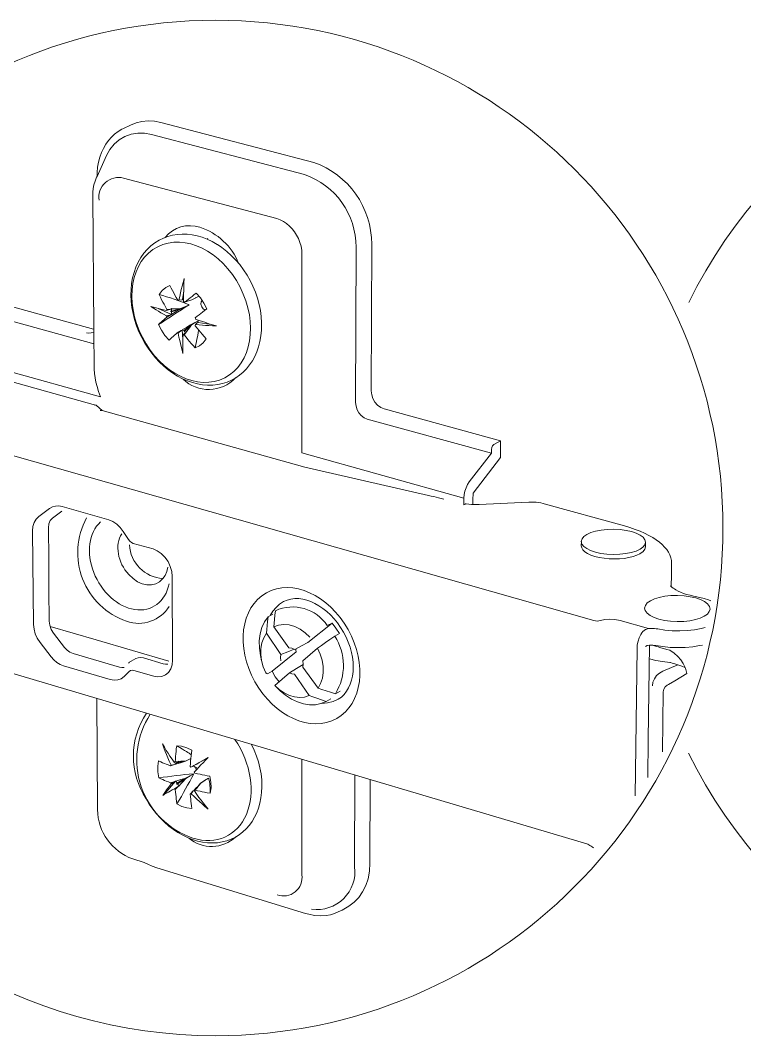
# Model space of a CAD drawing. Header units: metres. Extents: x -8.4 to 7.9, y -3.9 to 2.
# Drawn here: x 1.3224 to 1.4515, y -2.1917 to -2.0108 of the extents above; entities that cross this region are included whole.
import ezdxf

# ---------------------------------------------------------------- set-up
doc = ezdxf.new("R2010")
doc.units = ezdxf.units.M
doc.header["$MEASUREMENT"] = 0
doc.layers.add('PDF15_Geometry_Num_Penna__7', color=7, linetype='Continuous', lineweight=18)

msp = doc.modelspace()

# ---------------------------------------------------------------- linework, layer by layer
at = {"layer": 'PDF15_Geometry_Num_Penna__7', "color": 7, "linetype": 'Continuous', "lineweight": 18, "flags": 128}
for points in [[(1.276745169356276, -2.142554155939389, 0.2812222425384446), (1.357211027722306, -2.191672716407055, 0.4142000264687585), (1.447648927835092, -2.101234816294268, 0.4142117309013628), (1.357211027722307, -2.010793937674389, 0.4142089659737271), (1.266774616863067, -2.101234816294268, 0.0254041707507424), (1.267240753223092, -2.110478613056829)], [(1.613008493211338, -2.102077138100118, 0.002650102228188012), (1.613012960971977, -2.10123422059285, 0.4142055559349666), (1.522573571605644, -2.010794831226518, 0.2849895818995857), (1.441535839877793, -2.061039267375268)], [(1.387264313214197, -2.080022037704572), (1.386665633288541, -2.079771843108775), (1.386113120222823, -2.07935485211578), (1.385636559087971, -2.078812763824887), (1.385276159729741, -2.078179831067664), (1.385051282444233, -2.077490306675676), (1.384984266034645, -2.076802271537235), (1.385051431369587, -2.050678083676836, 0.3195332450412181), (1.374739839814251, -2.036117651753594), (1.347496924689789, -2.029013912337223)], [(1.384260339885735, -2.081816588227995), (1.383706337566471, -2.081593200196033), (1.383199991360692, -2.08122088680943), (1.382781511114151, -2.080745814928126), (1.382464300108766, -2.080179898580491), (1.382261761626454, -2.079546965823267), (1.382193255963319, -2.078890205009301), (1.382261314850392, -2.051207513312584, 0.3193167631283508), (1.373090491511603, -2.038264410740743), (1.34583566235877, -2.031126418492804)], [(1.372626589031896, -2.052496462257001), (1.372581911425504, -2.051784599061818), (1.372456814127605, -2.051050397063438), (1.372266189673665, -2.050360872671451), (1.371981742246301, -2.049675816040102), (1.371666020494462, -2.049060754325435), (1.37129370710786, -2.04847398842815), (1.370876716114866, -2.047933389390804), (1.370413558261933, -2.047458317509499), (1.369893808774235, -2.047017498459762), (1.369351720483343, -2.046658588355077), (1.368741126529315, -2.046341377349692), (1.368120107800463, -2.046126924839009), (1.340856343126351, -2.038907023646018, 0.538796766366125), (1.336473469939277, -2.042863374617407)], [(1.361354428939126, -2.054091750655914, 0.220558342232381), (1.354442803230242, -2.047650133366274, 0.3057127767755139), (1.34824304071654, -2.049471490453535)], [(1.34895415928495, -2.067744631467975), (1.3482080432582, -2.066930009778089), (1.347575110500975, -2.065993269297397), (1.347077699816475, -2.064974619871654, 0.004624767668392043), (1.352499923053596, -2.061451641682269), (1.351743829028084, -2.061836018022597), (1.351857012297611, -2.061789851162658)], [(1.334247780514161, -2.09943654263698, 0.4649656711896898), (1.341385772762099, -2.117857119752514, 0.3509989021396663), (1.348976051312083, -2.115193440859406)], [(1.341871418343583, -2.104213323387087, 0.3771193290940511), (1.347859111152276, -2.110257607830542), (1.348264188116899, -2.109681266708082), (1.348559060319088, -2.10900216709092), (1.348739259998203, -2.108233712260972)], [(1.370311246543294, -2.122567033018387), (1.367623143892026, -2.118840920645272), (1.367679735526789, -2.118197563113223), (1.367746751936378, -2.117506549467689), (1.367815257599512, -2.116761922694484), (1.367894188037472, -2.115960704286517, -0.3693612823388058), (1.377144537515638, -2.118622893926077), (1.37798149800872, -2.11816122532669), (1.373655216456401, -2.121641610864649)], [(1.37280768226314, -2.126024037275666), (1.375506209689233, -2.129748660395236), (1.376185309306396, -2.129975026934289), (1.376918022051229, -2.130225221530087), (1.377720729712743, -2.130484351647162), (1.378578539755475, -2.130767309820979, 0.2917910106838046), (1.378455676337896, -2.120488183992955), (1.377608291069989, -2.121086863918611), (1.3768160081833, -2.121640866237875), (1.37608180618492, -2.122148701697201), (1.37540598292556, -2.122622731101023), (1.372796810712251, -2.124905756787668)], [(1.34452705526754, -2.160811510866237), (1.342470693970658, -2.160177237780822, -0.3131476000606547), (1.336202425793822, -2.151401662333251), (1.336054989692728, -2.131590122405371)], [(1.441505756956155, -2.141366774086837, 0.2851805604693938), (1.522573273754935, -2.191672269630991, 0.2943763051949701), (1.604966226210019, -2.13857442368732)], [(1.368211250117503, -2.166605451788542, 0.5593757941385943), (1.372604845930119, -2.163024988412265), (1.372604845930119, -2.142446482907983)], [(1.349201375373654, -2.146625626209917), (1.348817147958681, -2.146476700855276), (1.348456748600449, -2.146332243261274), (1.348127623566693, -2.146195231935005), (1.347813391068401, -2.146061199115828), (1.347475330513366, -2.145912273761187), (1.347101527873217, -2.145743988110443, -0.0117695853551759), (1.353336138919904, -2.14501127536561)], [(1.351901987754712, -2.145892913465084), (1.352590022893153, -2.145438691133429), (1.353336138919904, -2.14501127536561, -0.0169326956546241), (1.350354653319993, -2.150359929477538), (1.350286147656859, -2.149913153413615), (1.350229556022095, -2.149502119434806), (1.350184878415702, -2.149120870526925), (1.35014020080931, -2.148726218337127), (1.350094033949372, -2.148300291822854), (1.350049356342979, -2.147835644716374), (1.349982339933391, -2.147753735771322), (1.349901920241885, -2.147675401034781), (1.349495354023715, -2.147903256827381), (1.349134954665484, -2.1481028168026), (1.348817743660099, -2.148300887524273), (1.34850202190826, -2.148475130189202), (1.348162472099679, -2.148667243896689), (1.34781398676982, -2.14887425013964), (1.348050778083699, -2.148522786302688), (1.348287569397578, -2.148181747240559), (1.348513935936632, -2.147867514742267), (1.348750727250511, -2.147550303736883), (1.349009857367586, -2.147213732435394), (1.349303240316229, -2.14682950502042)], [(1.356238991932565, -2.145459391757724), (1.356407277583309, -2.146524208043407), (1.356419191611681, -2.147538389708511), (1.356250905960936, -2.148490022724666, 0.07666360257717544), (1.356001902767977, -2.145811302370741), (1.355255786741226, -2.146241696645653)], [(1.374355314548567, -2.169133012907511, 0.4960148738403), (1.382011567030657, -2.161567604891749), (1.382045819862225, -2.145246875276651)]]:
    msp.add_lwpolyline(points, format="xyb", dxfattribs=at)
for points in [[(1.340821494593365, -2.030052219909779), (1.342075446079441, -2.02944609371639)], [(1.342075148228732, -2.029445795865681), (1.343069969597734, -2.029049654422336), (1.344119893347952, -2.028811373854911), (1.345215983958109, -2.02872052938858), (1.346356752174658, -2.028787545798168), (1.347497520391208, -2.029013912337222)], [(1.34082134566801, -2.030052219909779), (1.340527962719368, -2.03020114526442), (1.339872691158948, -2.030594308200672), (1.339251672430095, -2.031070869335523), (1.338676820561181, -2.031612957626415), (1.338157071073484, -2.032211637552072), (1.33768199919218, -2.032877333887317), (1.337263518945639, -2.033601111110872), (1.336913544362233, -2.034366587433726), (1.33662016141359, -2.035181209123611), (1.336393794874536, -2.036050933194715), (1.336224019970245, -2.036954910097385), (1.336136154011007, -2.037888672070983), (1.336112325954265, -2.038593088998435), (1.337807096490078, -2.034901229456887)], [(1.337806649714014, -2.034901825158306), (1.338415754414496, -2.033805734548148), (1.339172295216071, -2.032857080039085), (1.340065847343917, -2.032075221927221), (1.341081518262568, -2.031479520508658), (1.342177608872725, -2.031083379065312), (1.343352629920842, -2.030889776104279), (1.344582753350176, -2.030901690132651), (1.345836704836252, -2.031126567418158)], [(1.336112623804974, -2.03859323792379), (1.336032204113468, -2.038764502081627), (1.335884768012373, -2.03911149815794), (1.335750735193197, -2.039471897516171), (1.335570535514081, -2.04009440549857), (1.335446927469729, -2.040740741537712), (1.335378421806594, -2.041397502351678), (1.335354593749852, -2.04206022017983), (1.335536282682513, -2.06582423901988), (1.335591385063731, -2.072938403211077)], [(1.344086385143157, -2.067302472090046), (1.343588974458657, -2.066265951621745), (1.343170494212116, -2.065204113843155), (1.342810094853885, -2.064118448007823), (1.342539050708438, -2.063022357397666), (1.342335022972581, -2.06193818081588), (1.342211414928228, -2.060852514980548), (1.342153334039919, -2.059780252427133), (1.342177162096661, -2.058733307184008), (1.342278431337817, -2.057690829701522), (1.342458631016932, -2.056688562064788), (1.342707336359183, -2.055705654724158), (1.343034972139392, -2.054765935736374), (1.343441538357562, -2.053896211665271), (1.343906185464042, -2.053060740425736), (1.344457209276213, -2.052292285595788), (1.34505588920187, -2.051592336428976), (1.345700735987465, -2.050983231728495), (1.346402174407824, -2.050442632691149), (1.3471587152094, -2.049966071556297), (1.347949508842543, -2.049581844141324), (1.348738813222139, -2.049288461192681), (1.34956385968685, -2.049072519428452), (1.350421669729582, -2.048938486609275), (1.351279479772313, -2.048880405720965), (1.352161117871788, -2.048904233777708), (1.353053180746087, -2.049005503018864), (1.353945243620386, -2.049188681205072), (1.35482688171986, -2.049444832815054), (1.355741283397355, -2.049797785905553), (1.356645260300025, -2.050213287645001), (1.357525409145953, -2.050722612357873), (1.357561151231067, -2.050744951161069)], [(1.355786705630521, -2.049820422559459), (1.355820958462088, -2.049750427642778), (1.355843297265284, -2.049683411233189)], [(1.357561002305713, -2.050745546862488), (1.358372645488506, -2.051287635153381), (1.359220030756412, -2.051956309995719), (1.360033163192751, -2.052677108712181), (1.36081353205107, -2.053467902345324), (1.361535820021078, -2.054315287613231), (1.362213430384694, -2.055222243022994), (1.362834449113547, -2.056167919024964), (1.363398876207636, -2.057162740393965), (1.363896286892137, -2.05817692205907), (1.364337105941874, -2.059226845809288), (1.364698994553651, -2.060300597616249), (1.364992377502294, -2.061393709719313), (1.365218744041348, -2.062479375554646), (1.365364690888896, -2.063563552136431), (1.365431707298485, -2.064661132000135), (1.36542128252366, -2.06573339455355), (1.365410857748835, -2.065992524670625)], [(1.372616462107781, -2.087872786699822), (1.372626886882605, -2.05249705795842)], [(1.349111871235515, -2.058018316556377), (1.348343416405568, -2.058380205168154), (1.347688144845148, -2.058934207487418), (1.347157970582626, -2.059646070682602), (1.347394761896505, -2.060131567338731), (1.347622617689106, -2.060581321909747), (1.347835580946243, -2.060989377381463), (1.348051522710471, -2.061385518824808), (1.348288314024351, -2.061814423846174), (1.348547444141426, -2.062288006473932)], [(1.350693458501802, -2.060673208853561), (1.350604103289017, -2.06066129482519), (1.35051176956914, -2.06066129482519), (1.350240725423693, -2.060187712197431), (1.350003934109814, -2.05974838240124), (1.349790970852677, -2.059353730211442), (1.349575029088448, -2.058945674739726), (1.349348662549394, -2.058506344943535), (1.349111871235515, -2.058019359033859)], [(1.35154024806829, -2.060919978166201), (1.35154024806829, -2.060187265421367), (1.35154024806829, -2.059521569086122), (1.351552162096661, -2.058890125582445), (1.351574500899857, -2.058258682078768), (1.351607264477878, -2.057554265151316), (1.351653431337817, -2.05679772434974), (1.351449403601959, -2.05751107679847), (1.351279628697668, -2.058164859105344), (1.351123257075295, -2.058763539031), (1.350986245749025, -2.059353283435378), (1.350840298901478, -2.059975791417777), (1.350692862800383, -2.060674251331043)], [(1.335535984831804, -2.065823643318462), (1.335513646028608, -2.065823643318462), (1.335491307225412, -2.065813218543637), (1.309186621835188, -2.058596295857738)], [(1.351551566395242, -2.059035178877865), (1.351347538659385, -2.060524432424274), (1.351393705519323, -2.060594427340956)], [(1.351721788075597, -2.061021843108775), (1.352082187433828, -2.060740374188503), (1.352409823214038, -2.060469330043057), (1.352725544965876, -2.060222113954353), (1.353042755971262, -2.059983833386928), (1.353380816526297, -2.059712789241481), (1.353775468716095, -2.059407492264468)], [(1.353833549604405, -2.060143481367103), (1.352986164336498, -2.060558983106551)], [(1.353617756765531, -2.060245197384322), (1.353698176457037, -2.060222858581126), (1.35383369852976, -2.060143928143167)], [(1.354272730475242, -2.05992902885642), (1.353697878606327, -2.060222411805062)], [(1.35377531979074, -2.059407492264468), (1.354521435817492, -2.060234027982724), (1.355166282603087, -2.061170768463416), (1.355663693287587, -2.06218495012852)], [(1.335557430082873, -2.068363565241863), (1.335366805628932, -2.06833973718512), (1.335152353118249, -2.068296548832274), (1.307537124607185, -2.06068795246367)], [(1.348513638085922, -2.062478928778582), (1.347971549795029, -2.062356809987776), (1.34750690268855, -2.062240648211156), (1.347067572892359, -2.062130443448722), (1.346638667870994, -2.062017260179195), (1.346185934792885, -2.061898119895482), (1.345712352165127, -2.061746216033748), (1.346185934792885, -2.062060448532041), (1.346638667870994, -2.062356809987776), (1.347067572892359, -2.062627854133222), (1.347496477913725, -2.062886984250298), (1.347959635766658, -2.063158028395744), (1.348501724057551, -2.063461836119211)], [(1.350693607427156, -2.060673655629624), (1.351201442886482, -2.060606639220036)], [(1.350885572209288, -2.062301707606559), (1.351856565521547, -2.061789404386594)], [(1.350997564075978, -2.062141910701029), (1.351743680102729, -2.061836613724015)], [(1.351347985435448, -2.060524432424274), (1.351200549334354, -2.060606341369327)], [(1.35153995021758, -2.060605894593262), (1.351461019779621, -2.060595469818438), (1.351392514116486, -2.060595469818438)], [(1.35153995021758, -2.060920127091555), (1.351630794683911, -2.06096778320504), (1.351721639150242, -2.061021396332711)], [(1.3522513666367, -2.060799050778232), (1.352115844563977, -2.060876491962645), (1.351721192374178, -2.061022438810193)], [(1.35298556863508, -2.060559578807969), (1.352635594051674, -2.060687654612961), (1.352217113805133, -2.060833601460509)], [(1.35482688171986, -2.060640892051604), (1.354657106815569, -2.060967038578267), (1.354634768012373, -2.061385518824808), (1.354758376056725, -2.061814423846174), (1.355018995427347, -2.062176312457951), (1.355357055982382, -2.062423528546655)], [(1.346977770903511, -2.0621104874512), (1.34937100135259, -2.063191685525893)], [(1.347077997667184, -2.064974768797009), (1.347326703009434, -2.064751380765047), (1.347563494323313, -2.064538417507911), (1.347779436087543, -2.06433141126496), (1.348005802626597, -2.064131851289741), (1.348253018715301, -2.063915909525512), (1.348535976889119, -2.063674650450993)], [(1.348501872982906, -2.063462282895276), (1.349236074981286, -2.063270169187789)], [(1.349236819608059, -2.063271211665271), (1.3485353811877, -2.063674799376348), (1.348513042384504, -2.063564594613914), (1.348502617609679, -2.063461836119211)], [(1.349246201905401, -2.062231861615232), (1.348513489160568, -2.062479077703936), (1.348535827963764, -2.062380786969873), (1.348546252738589, -2.062288453249995)], [(1.348546997365362, -2.062288602175351), (1.349246946532174, -2.062232010540587)], [(1.350997266225269, -2.062141910701029), (1.350230300648868, -2.062381680522001), (1.349393340155786, -2.062636342878437), (1.349178887645103, -2.062636342878437)], [(1.349179632271877, -2.062636342878437), (1.349394084782559, -2.062753993908603)], [(1.349236372831994, -2.063270318113143), (1.349371894904718, -2.063191387675183)], [(1.349393340155786, -2.062150548371598), (1.349245904054692, -2.062232457316651)], [(1.350884976507869, -2.062301409755849), (1.350219280172625, -2.062684147917277), (1.34941657251111, -2.063157730545035), (1.349371894904718, -2.063191983376602)], [(1.350885572209288, -2.062302005457268), (1.350173709014105, -2.062513479460858), (1.349393340155786, -2.06275324928183), (1.349393340155786, -2.062954298510595), (1.349417168212529, -2.063156836992907)], [(1.34939378693185, -2.062150250520889), (1.349438464538243, -2.06222024543757), (1.349407190213768, -2.062424273173428), (1.34939378693185, -2.062635747177018)], [(1.349438464538243, -2.06222024543757), (1.349880772841526, -2.062185992606003), (1.350285849806149, -2.06216216454926), (1.350997713001333, -2.062141314999611)], [(1.355663097586169, -2.062185545829939), (1.355277380917649, -2.062493821314045), (1.354928895587789, -2.0627618869524), (1.354611684582404, -2.063009103041103), (1.354295962830565, -2.0632592976369), (1.353968327050355, -2.063519917007522), (1.353606438438578, -2.063802875181339)], [(1.353606587363933, -2.063803470882758), (1.353630415420675, -2.063904740123913), (1.3536408401955, -2.064014944886348)], [(1.35277186075117, -2.065065017561921), (1.352104675162379, -2.065461159005266), (1.35130345675441, -2.065925806111745)], [(1.351686194915838, -2.066335052986298), (1.351653431337817, -2.066074433615677), (1.352241686488649, -2.065539791592516), (1.35277186075117, -2.065064719711212)], [(1.352127758592348, -2.066172575424385), (1.351935644884861, -2.066153215128282), (1.351743531177374, -2.066104069761251), (1.352388377962969, -2.065539642667162), (1.352952805057059, -2.065033296461382)], [(1.35295220935564, -2.065032998610673), (1.352590320743863, -2.065554237351916), (1.35237586823318, -2.065847620300559), (1.352127162890929, -2.066173766827222)], [(1.353561611906831, -2.064649217971763), (1.352772307527234, -2.065064719711212)], [(1.354115614226095, -2.064355388247057), (1.353618203541594, -2.064614518364132), (1.35295250720635, -2.065032998610673)], [(1.353607034139996, -2.069157784158163), (1.354373999716397, -2.068794406292839), (1.355041185305188, -2.068241893227121), (1.355572848821256, -2.067531519285484), (1.355200535434654, -2.067113039038943), (1.354859496372526, -2.066725833116876), (1.354545263874234, -2.066365433758645), (1.354250391672045, -2.066005034400414), (1.353934669920206, -2.065620806985441), (1.353583206083254, -2.065190412710528)], [(1.353979943228017, -2.064692704175319), (1.353629968644611, -2.065000979659425), (1.353606140587869, -2.065099270393488), (1.353583801784672, -2.065190114859819)], [(1.353630415420675, -2.065000979659425), (1.354284197727548, -2.065056082040643), (1.35489330242803, -2.065099270393488), (1.355459218775665, -2.065146926506974), (1.356047473926497, -2.065178200831448), (1.356689342204999, -2.065213942916562), (1.357390780625358, -2.065248195748129), (1.356689342204999, -2.065044168012271), (1.356057898701322, -2.06484162952996), (1.35546964355049, -2.064649515822473), (1.354905216456401, -2.064469316143357), (1.354308025784291, -2.064256352886221), (1.3536408401955, -2.064015093811703)], [(1.354127230403757, -2.064614816214841), (1.353979794302663, -2.064693746652801)], [(1.354126932553048, -2.06461541191626), (1.354082254946656, -2.064558820281496), (1.354104593749851, -2.064378620602381), (1.354126932553048, -2.064186506894894)], [(1.356442572892359, -2.06496389724612), (1.354126783627693, -2.06461541191626)], [(1.33424778051416, -2.066446747002279), (1.334678174789072, -2.066513763411868), (1.335093676528521, -2.066478021326754), (1.335479393197041, -2.066342499254031)], [(1.350411393880112, -2.066446747002279), (1.350138860481119, -2.066693963090983), (1.349890155138868, -2.066906926348119), (1.349653363824989, -2.067112443337524), (1.349438911314306, -2.067303067791465), (1.349212544775252, -2.067517520302148), (1.348953414658177, -2.067745376094748)], [(1.350590997857808, -2.06654786731808), (1.350714605902161, -2.067222499174604), (1.350839703200059, -2.067824157607353), (1.350963311244411, -2.068375181419524), (1.351100322570681, -2.068930672992335), (1.3512581834466, -2.06953828843927), (1.35142795835089, -2.07017271045004), (1.351404130294148, -2.069582966045663), (1.351393705519323, -2.069021517458666), (1.351393705519323, -2.068503257224516), (1.351404130294148, -2.067992443258097), (1.351414555068973, -2.067426526910462), (1.351450297154086, -2.066806997435156)], [(1.35111089627086, -2.066042265739075), (1.351258332371954, -2.065969292315301)], [(1.351414852919682, -2.067594812561206), (1.351258481297309, -2.065970036942073)], [(1.351303009978347, -2.0659259550371), (1.351471295629091, -2.06600488547506), (1.351652984561753, -2.066074880391741)], [(1.351449850378023, -2.066807295285865), (1.352026191500483, -2.066308395347818)], [(1.353606438438578, -2.06915867771029), (1.353234125051975, -2.068726794181832), (1.352896064496941, -2.068351502288137), (1.352601192294752, -2.067992592183452), (1.352295895317738, -2.067627725064582), (1.351969748791074, -2.06723456212833), (1.351630198982493, -2.066819060388881), (1.351539354516162, -2.06680714636051), (1.351449999303377, -2.06680714636051)], [(1.352025744724419, -2.066307650721045), (1.351629603281074, -2.066818464687463)], [(1.351686939542611, -2.066334755135589), (1.351743531177374, -2.066103920835896)], [(1.352025446873709, -2.066307055019626), (1.352160968946433, -2.06624301711713), (1.352128205368412, -2.06617302220045)], [(1.354194246813345, -2.065949187392424), (1.354103402347014, -2.066498721951049), (1.353990219077488, -2.067179310821758), (1.353912777893074, -2.067587366293474), (1.353833847455114, -2.068037120864489), (1.353729599706866, -2.06855538109864), (1.353605991662514, -2.069158528784936)], [(1.336744960860779, -2.077872746986394), (1.30256659197069, -2.068363863092572)], [(1.316075908740876, -2.073820637011969), (1.335863620612014, -2.07933236438723), (1.335942551049974, -2.079363638711704), (1.336011056713108, -2.07942320885356)], [(1.335591533989085, -2.072938998912496), (1.335637700849024, -2.0736836256857), (1.335749394865005, -2.074462505290472), (1.33590874499447, -2.075230960120419), (1.336112772730329, -2.076021753753562), (1.336382327622228, -2.076891477824665), (1.336744216234006, -2.077872895911749)], [(1.335603299092102, -2.079343831639537), (1.33572839639, -2.079320003582795), (1.335863918462723, -2.079331917611166)], [(1.336011056713108, -2.079422315301432), (1.337038641660131, -2.080327781457649), (1.336958221968625, -2.080300974893814)], [(1.387264164288842, -2.080021144152444), (1.408012444697414, -2.085713071206819), (1.40680317081773, -2.086380256795611)], [(1.336688220300661, -2.080314527101086), (1.336823742373384, -2.08029218829789), (1.336959264446107, -2.080301123819169)], [(1.373135615894059, -2.090411368295031), (1.337039088436195, -2.080327632532295)], [(1.384260637736444, -2.081817630705477), (1.406386477675444, -2.087904209949651), (1.406398391703815, -2.087257873910509)], [(1.30612501439448, -2.084119867762871), (1.42463832236417, -2.117720406276953)], [(1.408012891473478, -2.0857124755054), (1.407989063416735, -2.088683536330487), (1.403111758052245, -2.095009885395632)], [(1.406803766519149, -2.086379958944901), (1.406601228036837, -2.086582497427213), (1.406455281189289, -2.086901197686144), (1.406398689554525, -2.087258618537283)], [(1.372616164257071, -2.087872935625176), (1.401483855000666, -2.095902990747414), (1.401528532607058, -2.095289418286294), (1.401653629904957, -2.094669888810988), (1.401857657640815, -2.09405929485696), (1.402118277011436, -2.093494867762871), (1.402433998763275, -2.093019795881566)], [(1.402433551987211, -2.09302054050834), (1.40638603089938, -2.087903465322878)], [(1.397893115774919, -2.096115507228487), (1.397407619118789, -2.095990409930589), (1.396977224843877, -2.09586531263269), (1.396560233850883, -2.095767021898627), (1.39612983957597, -2.095649370868461), (1.395668170976584, -2.095539166106026), (1.395160335517258, -2.0954259828365), (1.373135764819414, -2.09041166614574)], [(1.40173270926827, -2.096972870495155), (1.401473579151196, -2.097121795849795), (1.401484003926021, -2.095903586448833)], [(1.403054570716064, -2.097040482606162), (1.403087334294084, -2.096624980866713), (1.403099248322456, -2.096218414648544), (1.403111162350827, -2.095010630022406)], [(1.32766393951084, -2.09775219687599), (1.325732377661148, -2.099190815801822)], [(1.329899309084, -2.097412795992764), (1.329290204383519, -2.09730259123033), (1.328703438486234, -2.097324930033526), (1.32814943616697, -2.097473855388166), (1.32766393951084, -2.097752345801345)], [(1.338223938557718, -2.099786815071095), (1.329899011233291, -2.097412944918118)], [(1.401732560342916, -2.096973466196573), (1.401765323920937, -2.096952616646924), (1.401801066006051, -2.096939213365006), (1.401823404809247, -2.096939213365006), (1.401857657640814, -2.096930277843728), (1.401881485697557, -2.096930277843728), (1.401912760022031, -2.096930277843728)], [(1.401912760022031, -2.096929831067663), (1.402355068325315, -2.096993868970159), (1.402816736924702, -2.097028121801726), (1.403279894777635, -2.097051949858469), (1.403732627855743, -2.097063863886841), (1.404183871680305, -2.097040035830098)], [(1.415783071851867, -2.096907492264467), (1.415590958144381, -2.096850900629704), (1.415196305954582, -2.096770480938198), (1.414789739736412, -2.096703464528609), (1.414371259489871, -2.096660276175764), (1.413931929693681, -2.096624534090649), (1.413489621390397, -2.096609641555185), (1.413050291594207, -2.096624534090649), (1.404184765232433, -2.097040035830098)], [(1.430070523600052, -2.100871140578235), (1.415782625075804, -2.096906747637694)], [(1.325732526586502, -2.099190517951112), (1.325257454705198, -2.099652186550499), (1.324907480121791, -2.100259801997434), (1.324693027611109, -2.100973154446164), (1.32462601120152, -2.101760969572215)], [(1.328183093297119, -2.099469157289645), (1.327776527078949, -2.099911465592929), (1.327529310990245, -2.100498231490215), (1.327448891298739, -2.101184777375109)], [(1.32982067649675, -2.098261968364926), (1.3281824975957, -2.099469752991064)], [(1.340776370210909, -2.101830964488896), (1.340246195948387, -2.101129526068537), (1.339625177219534, -2.100530846142881), (1.338935652827546, -2.100079602318319), (1.338223789632364, -2.099786219369676)], [(1.324625862276165, -2.101761118497569), (1.324795637180456, -2.118410973146423)], [(1.327460358551046, -2.102247657631181), (1.327448444522675, -2.101185819852592)], [(1.327493717830486, -2.105694534964345), (1.327460954252465, -2.102248402257954)], [(1.34170283484213, -2.10327673183175), (1.340776519136263, -2.101830666638187)], [(1.342549177632554, -2.103965958373028), (1.342233455880715, -2.10382001152548), (1.341940072932073, -2.103596623493519), (1.341703281618194, -2.103276433981041)], [(1.346084665551729, -2.104969417412598), (1.342549177632554, -2.103965660522319)], [(1.349518437453685, -2.109862062088617), (1.349427592987353, -2.108968509960771), (1.349169952123825, -2.1080645330581), (1.348761896652109, -2.107221615550833), (1.348219808361216, -2.106439757438968), (1.347564536800796, -2.105784485878548), (1.346840759577241, -2.105290053701141), (1.346084218775665, -2.104969864188662)], [(1.422413377565835, -2.103638173667463), (1.422401463537464, -2.104428967300606)], [(1.433843100683816, -2.104565234000103), (1.433729917414289, -2.105004563796294), (1.433402281634079, -2.105421554789288), (1.432860193343186, -2.105807271457808)], [(1.433854716861478, -2.10377027045703), (1.433842802833107, -2.104565531850812)], [(1.327550458390604, -2.112232358033081), (1.32749386675584, -2.105694534964345)], [(1.438451893633888, -2.109544851083231), (1.43848465721191, -2.1075671223736)], [(1.438452638260662, -2.109579550690863), (1.438485401838683, -2.107601821981231), (1.438485401838683, -2.10758990795286), (1.438485401838683, -2.107567569149664)], [(1.349585304937919, -2.124758022835864), (1.34951828852833, -2.10986250886468)], [(1.438395301999125, -2.111657208313458), (1.438451893633888, -2.109579699616217), (1.438451893633888, -2.109569274841392), (1.438451893633888, -2.10954544678465)], [(1.328375653780669, -2.119969030206676), (1.327967598308953, -2.119301844617885), (1.327698043417053, -2.118570621126598), (1.327607198950722, -2.117825994353394), (1.327550607315958, -2.112232358033081)], [(1.438281671953534, -2.111554747669465), (1.438281671953534, -2.111566661697836), (1.438315924785101, -2.11160240378295), (1.438394855223061, -2.11165601691062)], [(1.43839515307377, -2.111656463686685), (1.438563438724515, -2.111781560984583), (1.438800230038393, -2.111937932606956), (1.439016171802623, -2.112074943933226), (1.439264877144873, -2.112232804809145)], [(1.439264877144873, -2.112232358033081), (1.439649104559847, -2.112458724572135), (1.440089923609584, -2.112671687829272), (1.440597759068909, -2.11287571556513), (1.441160696909452, -2.113058893751338), (1.441772780117026, -2.113227179402083), (1.442416137649075, -2.113361212221259), (1.44267526776615, -2.113419293109569)], [(1.366969212659797, -2.116839810654962), (1.367442795287555, -2.116072845078561), (1.368007222381645, -2.115381831433027), (1.368640155138868, -2.114798044042835), (1.369362443108877, -2.114333396936355)], [(1.44267526776615, -2.113419144184214), (1.44352116378051, -2.113588919088505), (1.444323871442025, -2.113803371599188), (1.44506849821523, -2.114038673659521), (1.445455704137296, -2.114201002296079)], [(1.423384817654158, -2.157524430438603), (1.285637800132593, -2.116639952829034)], [(1.365239891441707, -2.123945932877007), (1.36504777773422, -2.122623475727796), (1.365023949677478, -2.121333782156606), (1.365172875032119, -2.120115572755643), (1.365476682755586, -2.118974804539094), (1.365962179411715, -2.117948708845618), (1.366584687394115, -2.117058135224865)], [(1.368877095378102, -2.123763946093637), (1.366279837193165, -2.119981242085757), (1.3663483428563, -2.119327459778883), (1.366415359265888, -2.118623042851432), (1.366495778957394, -2.117878416078227), (1.366585134170178, -2.117057837374156)], [(1.367420009708296, -2.116593339193031), (1.36658453846876, -2.11705798629951)], [(1.424638471289525, -2.117721150903726), (1.425235661961636, -2.117813484623604), (1.425801578309271, -2.117721150903726)], [(1.43439740085379, -2.119146813323704), (1.429302664471524, -2.117709683651419), (1.4284001768224, -2.117505655915561), (1.42749619991973, -2.117450553534344), (1.426624986595081, -2.117517569943932), (1.425801429383916, -2.117721597679791)], [(1.324795935031165, -2.118410526370359), (1.324886779497497, -2.119237062088616), (1.325110167529458, -2.120072533328152), (1.325472056141236, -2.120882687257398), (1.325957552797365, -2.121618378509325)], [(1.33594210427391, -2.121157007760647), (1.327754188275753, -2.118762288058021)], [(1.36762359066809, -2.118840920645272), (1.368470975935996, -2.118532645161165), (1.369385377613492, -2.118422440398731), (1.370345946150926, -2.11850137083669), (1.371327364238009, -2.118782839756961), (1.372287932775443, -2.119259400891812), (1.373202334452938, -2.119902758423861), (1.374049719720845, -2.120702487578283)], [(1.37798149800872, -2.11816122532669), (1.378681447175532, -2.119053288200989), (1.37929204112956, -2.120024281513248)], [(1.432331210483502, -2.122668897960962), (1.432386312864719, -2.122037454457284), (1.432509920909071, -2.121403032446514), (1.432713948644929, -2.120773078196382), (1.432984992790376, -2.120193758566829), (1.433177106497862, -2.11990335412528), (1.43338113423372, -2.119665073557854), (1.433595586744403, -2.119480406118099), (1.433820464029911, -2.11933892703119), (1.434079594146986, -2.119225743761664), (1.434396805152371, -2.119146813323704)], [(1.43439710300308, -2.119147111174413), (1.434690485951723, -2.119123283117671), (1.43496153009717, -2.119111369089299), (1.435220660214244, -2.119123283117671), (1.435469365556495, -2.119135197146042), (1.435729984927117, -2.119166471470517), (1.436011453847388, -2.119212638330455)], [(1.436011453847388, -2.119213234031874), (1.437277319361836, -2.119417261767732), (1.4385982872575, -2.11954235906563), (1.439953507984733, -2.119573633390105), (1.441286389908769, -2.119520020262434), (1.442573104972866, -2.119371094907793), (1.443771954077726, -2.119134303593914), (1.44447488175163, -2.118934743618695)], [(1.325957999573429, -2.121618974210743), (1.327922325001142, -2.124173044042835)], [(1.328375058079251, -2.119969625908095), (1.330339383506964, -2.122511781711815)], [(1.348930926929626, -2.12497545385364), (1.335941657497846, -2.121157007760647)], [(1.36618824810006, -2.127028985568783), (1.365737004275499, -2.125955233761823), (1.365431707298484, -2.124847229123294), (1.365285760450937, -2.12375411702023), (1.365296185225761, -2.122677386706176), (1.365467449383598, -2.121676608322989), (1.365805509938633, -2.120772631420318), (1.366280581819938, -2.119981837787175)], [(1.373654769680337, -2.12164131301394), (1.372560168323727, -2.122229568164771), (1.371361319218867, -2.122869947189727)], [(1.379291892204205, -2.120024877214667), (1.378454931711123, -2.1204880350676)], [(1.330339979208383, -2.122511037085042), (1.330792712286491, -2.122998022994718), (1.331290122970992, -2.123358422352949), (1.331830722008338, -2.123593724413281)], [(1.371576516356323, -2.12330004361393), (1.367296401663944, -2.126758090348692)], [(1.368865330275086, -2.124874184612484), (1.368808738640322, -2.124309757518395), (1.368877244303456, -2.123763201466863), (1.370107367732791, -2.123268769289455), (1.371237711174515, -2.122805611436521)], [(1.371361319218867, -2.122870245040436), (1.370832634209892, -2.12263643223365), (1.370311395468649, -2.122566437316968)], [(1.371576516356323, -2.122748275174985), (1.371564602327952, -2.123019319320432), (1.371576516356323, -2.123300788240703)], [(1.375405834000205, -2.122623028951732), (1.375889841402788, -2.123695291505147), (1.376218966436544, -2.124803296143675), (1.37639916611566, -2.125911300782203), (1.376411080144031, -2.126993988110443), (1.376263644042937, -2.128009659029094), (1.375958347065923, -2.128940442495599), (1.375505613987815, -2.1297491071713)], [(1.431985852586089, -2.148935160609688), (1.43232987015531, -2.122669195811671)], [(1.434577451607551, -2.122102385911907), (1.434148546586184, -2.122182805603413), (1.433819421552428, -2.122319816929683)], [(1.43433902211477, -2.138911739615582), (1.434577302682196, -2.122102534837262)], [(1.434576855906132, -2.122102236986553), (1.435120433450571, -2.122081387436903), (1.435661032487918, -2.122148403846492), (1.436914983973994, -2.122364345610721), (1.438235951869659, -2.122498378429898), (1.439592661850438, -2.122547523796929), (1.440935968549299, -2.122511781711816), (1.442246511670139, -2.122398598442288), (1.443488549127844, -2.122191592199338), (1.443993406080077, -2.122076919676264)], [(1.435084691365457, -2.122081387436903), (1.435616354881526, -2.122261587116019), (1.436113765566026, -2.122429872766763), (1.436587348193784, -2.122575819614311), (1.437072844849914, -2.122724744968952), (1.437614933140806, -2.1228706918165), (1.438201699038092, -2.123006213889223), (1.438947815064843, -2.123527452630466), (1.439592661850438, -2.124099325992288), (1.440122836112959, -2.124712898453408), (1.440575569191068, -2.125391998070571), (1.44094788257767, -2.126182791703714), (1.441207012694746, -2.127131446212776)], [(1.327922771777206, -2.124172597266771), (1.328408268433336, -2.124725110332489), (1.3289622707526, -2.125191246692514), (1.329550525903432, -2.125551646050746), (1.330159630603912, -2.125786948111078)], [(1.331830722008338, -2.123593873338636), (1.340099057698001, -2.126022845872829)], [(1.34170283484213, -2.12532170530318), (1.341793679308461, -2.125245753372313), (1.341883034521245, -2.125166822934354), (1.341984303762401, -2.125086403242847), (1.342087062257103, -2.125016408326166), (1.342188331498259, -2.124949391916577)], [(1.343034972139392, -2.124501275524463), (1.342189076125032, -2.124949540841932)], [(1.347880258552635, -2.125414039023057), (1.344368598690202, -2.124384964822489), (1.343893526808897, -2.124310502145168), (1.343442282984336, -2.12433879796255), (1.34303422751262, -2.124501126599109)], [(1.346209762849627, -2.127625282688766), (1.346966303651203, -2.127750379986664), (1.34767667759284, -2.127683363577075), (1.348321524378436, -2.127412319431629), (1.348863612669329, -2.126962564860613), (1.349258264859127, -2.126340056878214), (1.349506970201377, -2.12559543010501), (1.349585900639337, -2.124758469611928)], [(1.365443621326856, -2.124893991684651), (1.365239593590998, -2.123945337175589)], [(1.372808426889913, -2.126023292648894), (1.37286352927113, -2.125478225850908), (1.372796512861542, -2.124906352489086)], [(1.434543496626693, -2.124553846174651), (1.435672350814871, -2.124824890320098), (1.436893538722926, -2.125027428802409), (1.438169829012198, -2.125167418635772), (1.438214506618591, -2.125176354157051), (1.438305351084922, -2.1251972037067), (1.438621072836761, -2.125289537426577), (1.439082741436147, -2.125426548752847), (1.439614404952215, -2.125594834403592)], [(1.330159630603912, -2.125787097036433), (1.338427966293576, -2.128238408373822)], [(1.340098610921938, -2.126023292648894), (1.340527515943304, -2.126102223086853), (1.34093557141502, -2.126091798312028)], [(1.340946442965909, -2.127683363577075), (1.341848930615032, -2.126779386674405)], [(1.341849675241805, -2.126778790972986), (1.342098380584056, -2.126622419350614), (1.342379849504327, -2.126555402941025), (1.342695571256166, -2.126598591293871)], [(1.342696166957585, -2.126598442368516), (1.346209316073563, -2.127624538061992)], [(1.347880854254053, -2.12541478364983), (1.348297845247048, -2.125489246327151), (1.348705900718764, -2.125478821552326)], [(1.366460185797635, -2.127220950350916), (1.366379766106129, -2.127162869462606), (1.36631274969654, -2.12711968110976), (1.366244244033405, -2.127072024996274), (1.366187652398642, -2.127028836643429)], [(1.368538439121649, -2.128620104057767), (1.367872742786404, -2.127719105662189), (1.367296401663944, -2.126758537124755), (1.366459441170861, -2.127221694977689)], [(1.367782196170782, -2.129286098243721), (1.37037945435572, -2.127014986585447)], [(1.372863678196484, -2.125571899898977), (1.371666318345172, -2.126261424290965), (1.370379603281075, -2.127014986585447)], [(1.370379603281075, -2.127015135510802), (1.370842761134007, -2.127208738471835), (1.371294004958569, -2.127289158163341)], [(1.435085584917585, -2.12932169140348), (1.43517494013037, -2.12868726939271), (1.43542364547262, -2.128079653945775), (1.43580936214114, -2.127537565654882), (1.436329111628837, -2.127084832576774), (1.436926302300947, -2.126748261275285), (1.439614404952215, -2.125595579030365)], [(1.437727222858206, -2.129231144787858), (1.437831470606454, -2.129150725096352), (1.43793273984761, -2.129097111968682), (1.439049680007417, -2.12845077592954), (1.440156195392399, -2.127796993622667), (1.441206119142618, -2.127131297287422)], [(1.439613958176151, -2.125594983328946), (1.440293057793314, -2.125818371360907), (1.440879823690599, -2.126055162674787)], [(1.338427519517512, -2.128237514821695), (1.339139382712696, -2.128361122866046), (1.339816993076312, -2.128303041977736), (1.340427587030339, -2.128079653945775), (1.34094584726449, -2.12768351250243)], [(1.371294451734633, -2.127288711387277), (1.373903623947943, -2.131083329423528)], [(1.373903475022587, -2.131083925124946), (1.373090342586248, -2.131343055242021), (1.372219129261599, -2.131421985679981), (1.37130621683765, -2.13133114121365), (1.370379901131784, -2.13106158632175), (1.369465499454288, -2.130620767272013), (1.368583861354814, -2.130019108839264), (1.367782642946846, -2.129286396094431)], [(1.368042517690694, -2.129548653643953), (1.36874097760396, -2.130214349979198)], [(1.368740381902542, -2.130214052128489), (1.369712864468347, -2.131025695311282), (1.370740449415369, -2.131703305674898), (1.37181420122233, -2.132224544416141), (1.372898377804116, -2.132561115717629), (1.373972129611077, -2.13273089062192), (1.375022053361295, -2.13271004107227), (1.37601538547675, -2.132506013336412), (1.376941701182616, -2.13213369994981), (1.376095805168256, -2.131840317001167), (1.375303522281567, -2.131569272855721), (1.374581234311558, -2.131319078259924), (1.373903623947943, -2.131083776199591)], [(1.37941401099501, -2.130293280417157), (1.378578539755475, -2.130766863044916)], [(1.436862264398452, -2.141119409072779), (1.437017146767278, -2.130417633088283)], [(1.437016402140504, -2.130418377715056), (1.437107246606836, -2.129967133890494), (1.437344037920715, -2.129548653643953), (1.437728265335688, -2.129231442638567)], [(1.379086821990864, -2.131738154207884), (1.378173909566916, -2.132144720426053), (1.377179088197914, -2.13239491502185), (1.376139589222521, -2.132470866952717)], [(1.377776427795379, -2.131659670545988), (1.376940956555844, -2.132133253173746)], [(1.349880623916171, -2.142965934544971), (1.349474057698001, -2.142391082676057), (1.349110679832678, -2.141857929906443), (1.348784533306014, -2.141360519221942), (1.348456897525804, -2.140854173016163), (1.348117347717223, -2.140298681443352), (1.347767373133817, -2.139700001517696), (1.348016078476067, -2.140392504416776), (1.348252869789946, -2.141020969413361), (1.348489661103825, -2.141610713817739), (1.348727941671251, -2.142187054940199), (1.348987071788326, -2.142797648894227), (1.34929236876534, -2.143460366722379)], [(1.363637305700416, -2.139793079864346), (1.363659644503612, -2.139813929413997), (1.364121313102999, -2.140819175557823), (1.364529368574715, -2.141858674533216), (1.36486742912975, -2.142908598283435), (1.365138473275196, -2.143970436062024), (1.365330586982684, -2.145035252347706), (1.365455684280582, -2.146092622365657), (1.365500361886974, -2.147144035369422), (1.365488447858603, -2.147346573851734)], [(1.434248773349858, -2.145668780806349), (1.434339617816189, -2.138912037466291)], [(1.352973952457418, -2.140831387436903), (1.35209380361149, -2.140366740330423), (1.351189826708819, -2.140095696184977), (1.350309677862892, -2.140028679775388), (1.350241172199757, -2.140560343291456), (1.350184580564993, -2.14104435069404), (1.350139902958601, -2.141486658997323), (1.350105650127034, -2.14192747804706), (1.350072886549013, -2.142390635899993), (1.350028208942621, -2.142899960612865)], [(1.350309677862892, -2.140028679775388), (1.350603060811534, -2.140196965426132), (1.350874104956981, -2.140357804809145), (1.351337262809914, -2.140630338208138), (1.351709576196516, -2.140855215493645), (1.352025297948355, -2.14104435069404), (1.352296342093802, -2.141212636344783), (1.352522708632856, -2.141361561699425), (1.352884597244633, -2.141634095098417)], [(1.352850940114485, -2.143855912464305), (1.352782434451349, -2.143778471279892), (1.35270350401339, -2.143699540841932), (1.352736267591411, -2.14319021612906), (1.352782434451349, -2.142716633501302), (1.352816687282917, -2.142277303705111), (1.352861364889309, -2.141834995401828), (1.352917956524073, -2.14136141277407), (1.352974548158836, -2.140831238511548)], [(1.347101378947863, -2.145744285961152), (1.346933093297118, -2.144691383703841), (1.346921179268747, -2.14367571278519), (1.347089464919492, -2.142728547529674)], [(1.347089613844846, -2.142727951828255), (1.347451502456623, -2.142899215986092), (1.34780147704003, -2.14304516283364), (1.348127623566693, -2.143179195652817), (1.348444834572078, -2.143316206979087), (1.348796298409031, -2.143448750544717), (1.34919095059883, -2.143612568434822)], [(1.349935875222743, -2.143374138942042), (1.349191248449539, -2.143612419509467), (1.349235926055931, -2.143530510564415), (1.349292517690694, -2.143460515647734)], [(1.349292964466758, -2.143460962423798), (1.349936321998807, -2.143373096464559)], [(1.350568659054613, -2.142844411455584), (1.349880623916171, -2.14296653024639), (1.349959554354131, -2.142932277414823), (1.350028060017266, -2.142899513836801)], [(1.349902367017949, -2.14296653024639), (1.350082566697064, -2.143280762744682)], [(1.349935875222743, -2.143373692165978), (1.350083311323838, -2.143281358446101)], [(1.350027464315847, -2.142899513836801), (1.350568063353194, -2.142844411455584)], [(1.351721043448824, -2.142830263546894), (1.350997266225269, -2.143044716057577), (1.350139456182538, -2.143303846174652), (1.350082864547774, -2.143280018117909)], [(1.351721788075597, -2.142829965696184), (1.351066516515177, -2.142943148965711), (1.350354653319993, -2.143068246263609), (1.350241470050467, -2.143178451026044), (1.350138711555764, -2.143303548323942)], [(1.350274680404551, -2.142899513836801), (1.350355100096057, -2.143067799487546)], [(1.351890073726341, -2.142754162690672), (1.351190124559529, -2.142876281481477), (1.350421669729582, -2.143010314300654), (1.35029806168523, -2.142885217002756)], [(1.350703734351272, -2.142762800361241), (1.350703734351272, -2.14282981677083), (1.350556298250177, -2.142908747208789), (1.350422265431, -2.143010016449945)], [(1.350703734351272, -2.142762949286595), (1.350568212278549, -2.142844858231649)], [(1.350703734351272, -2.14282981677083), (1.351053708934678, -2.142798542446355), (1.351359005911692, -2.142774714389613), (1.35189066942776, -2.142753864839962)], [(1.351721788075597, -2.14282981677083), (1.35187815969797, -2.142753864839962)], [(1.351890520502405, -2.142754311616026), (1.352580044894393, -2.14242518658227)], [(1.352816985133626, -2.142288919882774), (1.352580193819747, -2.142425931209043)], [(1.353447684010531, -2.144714318208456), (1.353867653510618, -2.144255628116162), (1.354262305700416, -2.143835658616074), (1.354622705058647, -2.143449941947554), (1.355008421727167, -2.143044864982931), (1.355423923466615, -2.142602556679647), (1.355888570573095, -2.142120038530611), (1.35532265422546, -2.142446185057274), (1.354793969216484, -2.142754460541381), (1.35431889733518, -2.143021036926188), (1.353867653510618, -2.143280167043264), (1.353380667600942, -2.14355121118871), (1.35285049333842, -2.143856508165724)], [(1.355888570573095, -2.142131803633627), (1.353380667600942, -2.143565954798819), (1.353380667600942, -2.143632971208408)], [(1.352850344413066, -2.143856657091079), (1.35323457182804, -2.143643693833942)], [(1.353381263302361, -2.14356565694811), (1.353233827201266, -2.14364458738607)], [(1.353663327924051, -2.143981605463622), (1.353527805851328, -2.143801405784507), (1.353381859003779, -2.143633120133763)], [(1.353448130786594, -2.14471476498452), (1.353506211674905, -2.144805609450851), (1.353550889281297, -2.144909857199099)], [(1.353551336057361, -2.14490955934839), (1.354024918685119, -2.145022742617916), (1.354464248481309, -2.145110608577155), (1.354872303953025, -2.145202942297032), (1.355290784199566, -2.145281872734992), (1.355730113995757, -2.145372717201323), (1.356239438708629, -2.145459093907014)], [(1.353855292706183, -2.143914737979388), (1.353663178998696, -2.143981754388977)], [(1.353855292706183, -2.144266648592405), (1.353798701071419, -2.144174314872528), (1.353730195408284, -2.144086448913289), (1.353855292706183, -2.143915184755453)], [(1.348027694653729, -2.148746025409294), (1.350094778576145, -2.146308117353823)], [(1.349959107578067, -2.14639017522423), (1.35009462965079, -2.146308266279177)], [(1.351731914999712, -2.145846299829081), (1.351020051804529, -2.14606224159331), (1.350150327733426, -2.146322860963932)], [(1.350151072360199, -2.146323158814641), (1.350264255629726, -2.146512294015035), (1.350375949645707, -2.146680579665779)], [(1.352704248640163, -2.145357526815149), (1.350252937302773, -2.146849758868651), (1.35044505101026, -2.146785720966156)], [(1.350252937302773, -2.146849163167233), (1.350376545347125, -2.146680877516489), (1.351088408542309, -2.146241547720298), (1.351731766074358, -2.145845406276953)], [(1.350726371005177, -2.147134206296016), (1.350580424157629, -2.146962942138179), (1.350444902084906, -2.146785720966156), (1.351213356914853, -2.146322563113223), (1.35190288130684, -2.14589216883831)], [(1.351902136680067, -2.145892615614374), (1.35138238719237, -2.146454064201371), (1.351065176186985, -2.14678616774222), (1.35072711563195, -2.147134653072079)], [(1.352590022893154, -2.145438988984139), (1.35270320616268, -2.145357080039086), (1.351732212850421, -2.145845555202308)], [(1.354566411274593, -2.146692344768796), (1.354046661786896, -2.147256771862885), (1.353742854063429, -2.147585896896642), (1.353392879480023, -2.147937360733594), (1.353550740355942, -2.147855451788542), (1.353686262428665, -2.147754182547386)], [(1.353698474307746, -2.147778010604128), (1.353686560279375, -2.147754182547386), (1.354149718132308, -2.147201669481668), (1.354566709125302, -2.146692344768796)], [(1.353844421155294, -2.147617171221116), (1.353798254295355, -2.147664827334602), (1.353753576688963, -2.147696101659076), (1.3541943957387, -2.147177841424925), (1.354590537182045, -2.146704258797167)], [(1.354025365461183, -2.147483883028713), (1.353968773826419, -2.147471969000342), (1.354318748409825, -2.147044553232522), (1.354589792555271, -2.146703514170394)], [(1.354566560199947, -2.146692642619505), (1.355256084591935, -2.146241398794944)], [(1.354589792555271, -2.146704109871813), (1.355402924991611, -2.146172446355744)], [(1.355402776066257, -2.146171850654326), (1.355255339965162, -2.146241845571008)], [(1.380961792205794, -2.168579904140371), (1.381910446714856, -2.167902293776755), (1.382735493179567, -2.167056397762394), (1.383436931599925, -2.166061576393393), (1.384001358694015, -2.164944636233586), (1.384406435658638, -2.163702598775881), (1.384655141000888, -2.162366738344752), (1.384734071438848, -2.160968329264674), (1.38477874904524, -2.146060901265119)], [(1.349902367017949, -2.14767569888549), (1.350591891409937, -2.147282535949238)], [(1.350591742484582, -2.147282982725302), (1.350049654193689, -2.14783549579102)], [(1.350354802245348, -2.150360227328247), (1.351234951091276, -2.150826363688273), (1.352138927993946, -2.151095918580173), (1.353019076839874, -2.151174849018133), (1.352952060430286, -2.150723605193571), (1.352895468795522, -2.150296189425752), (1.35285079118913, -2.149911962010778), (1.352804624329191, -2.149517309820979), (1.352759946722799, -2.149097340320892), (1.352725693891231, -2.148635671721505)], [(1.350591444633872, -2.147283578426721), (1.350726966706596, -2.147201669481668), (1.350726966706596, -2.147134653072079)], [(1.353256463855172, -2.148083158655788), (1.352872236440198, -2.148565676804824), (1.352793306002238, -2.148602908143484), (1.352724800339104, -2.148635671721506)], [(1.352725247115167, -2.148635522796151), (1.353255421377689, -2.148083009730433)], [(1.352871938589489, -2.14856523002876), (1.353405091359103, -2.149086468770003), (1.353890588015232, -2.149540691101658), (1.354352256614619, -2.149956192841106), (1.354827328495924, -2.150386587116019), (1.355345588730074, -2.150840809447673), (1.355921929852535, -2.151314392075431), (1.355458771999601, -2.15074698647425), (1.355029866978235, -2.150218301465274), (1.354647128816809, -2.149720890780774), (1.35427332617666, -2.149220501589181), (1.353890588015232, -2.14868139180538), (1.353461682993867, -2.148070797851353)], [(1.353392879480023, -2.147937360733594), (1.353392879480023, -2.14800139863609), (1.353255868153753, -2.148083307581143)], [(1.353506211674905, -2.148138261037005), (1.353393028405377, -2.148001249710735)], [(1.353878822912216, -2.147562068839899), (1.353561611906831, -2.147937360733594), (1.353516934300439, -2.14800139863609), (1.353461831919221, -2.148071393552771)], [(1.356250608110227, -2.148490171650021), (1.355753197425726, -2.14839932718369), (1.355290039572793, -2.148306993463813), (1.354871559326252, -2.148231041532946), (1.354464993108083, -2.148138707813069), (1.354036088086717, -2.148038927825459), (1.353561016205412, -2.147937658584303)], [(1.353878525061507, -2.147562217765254), (1.354025961162601, -2.147483287327294)], [(1.353890290164523, -2.147562217765254), (1.353923053742545, -2.147519029412408), (1.353969220602483, -2.147471373298923)], [(1.424559987627629, -2.15822259250116), (1.424354470638225, -2.158054306850415), (1.42415342140946, -2.157896445974496), (1.423949393673602, -2.157771348676597), (1.423757279966115, -2.157661143914163), (1.423565166258628, -2.157579234969111), (1.423384966579513, -2.157524132587894)], [(1.3467624248407, -2.161782802029205), (1.345949292404361, -2.161489419080563), (1.345146584742846, -2.161139444497156), (1.34452705526754, -2.160811808716947)], [(1.373247607760749, -2.169880618187805), (1.346762722691409, -2.161783546655978)], [(1.373247607760749, -2.169881362814578), (1.373846287686405, -2.170052626972415), (1.374885786661799, -2.170241762172809), (1.375925285637193, -2.170299843061119), (1.37694244580939, -2.170241762172809), (1.377687072582594, -2.17011666487491), (1.378410849806149, -2.169912637139052), (1.379100374198137, -2.169634146725874), (1.379766070533381, -2.169293107663746), (1.380961941131148, -2.168579755215016)]]:
    msp.add_lwpolyline(points, dxfattribs=at)
for points in [[(1.352217709506551, -2.06083300575909), (1.35220579547818, -2.06083300575909)], [(1.350411542805466, -2.066447193778343), (1.351111491972278, -2.06604211681372), (1.350591742484582, -2.066548463019499), (1.350500898018251, -2.066499317652467)], [(1.349201971075073, -2.146625328359208), (1.349958511876649, -2.146390026298875), (1.349303240316229, -2.146829356095066), (1.349258562709836, -2.14672808685391)]]:
    msp.add_lwpolyline(points, close=True, dxfattribs=at)
at = {"layer": 'PDF15_Geometry_Num_Penna__7', "color": 7, "linetype": 'Continuous', "lineweight": 18}
for centre, radius, start, end in [((1.333683556368686, -2.108331986996816), 0.05051611906870419, 68.13120325953393, 74.52993099604257), ((1.356013824832241, -2.070014963773119), 0.00655075731783444, 225.8291419882785, 316.6762916809581), ((1.356363709424614, -2.141888952284242), 0.01376704123173353, 146.2179609225041, 213.3560917833421), ((1.357953424173096, -2.142505043207277), 0.01477063458209681, 146.8406557920962, 251.1833757266207), ((1.356523239483948, -2.151632731583208), 0.006333002178802022, 230.0222910848118, 313.0674349306009)]:
    msp.add_arc(centre, radius, start, end, dxfattribs=at)
for centre, major_axis, ratio in [((1.352899153641912, -2.06280235941504), (-0.005979794222272269, 0.01167529324131811), 0.7464098889964934), ((1.428130785951547, -2.103702735481539), (-0.005724606562192537, 7.292953182357145e-05), 0.3932483746253536), ((1.372545231884327, -2.123973564475858), (-0.006266262397007625, 0.01119773736624272), 0.7424129533265433), ((1.43951273232029, -2.115577167282717), (-0.005822318097191867, 8.842789997169385e-05), 0.3986769961819715)]:
    msp.add_ellipse(centre, major_axis=major_axis, ratio=ratio, dxfattribs=at)
for centre, major_axis, ratio, start_param, end_param in [((1.35382956585502, -2.062414857563798), (-0.006384877320389138, 0.01242782531767859), 0.780085982755382, 1.563265202420749, 4.060691168986258), ((1.341938180811076, -2.107354398619543), (-0.004225868954125283, 0.00788832996444561), 0.7360066165913897, 0.179233802648433, 3.86824662426563), ((1.394122948024927, -2.113522330158554), (0.04432030509193105, 0.006496618835779002), 0.2963181087721983, 6.242383716075096, 6.865869753158233), ((1.344300620305361, -2.106096938807565), (-0.002647837223971569, 0.004908203334112722), 0.735352147501744, 0.3793473838824051, 3.427297888480677), ((1.428083657043477, -2.104537927593614), (-0.005681741272498215, 0.0001033684820782407), 0.3884002627309928, 6.280918311669651, 8.859546987763935), ((1.374076231345706, -2.123118816466543), (-0.004866350718333064, 0.00870341758558334), 0.6836575049604026, 3.166082086466982, 6.257634577762792), ((1.353226765969681, -2.144785595854865), (-0.006239668643250732, 0.01122211175064824), 0.7343374851092572, 2.489824105300499, 4.831727026481389), ((1.35409766224431, -2.144369188956778), (-0.006774558630035861, 0.01187696409154717), 0.7710745609059656, 1.559533689323286, 4.066464986564781)]:
    msp.add_ellipse(centre, major_axis=major_axis, ratio=ratio, start_param=start_param, end_param=end_param, dxfattribs=at)

doc.saveas('drawing.dxf')
